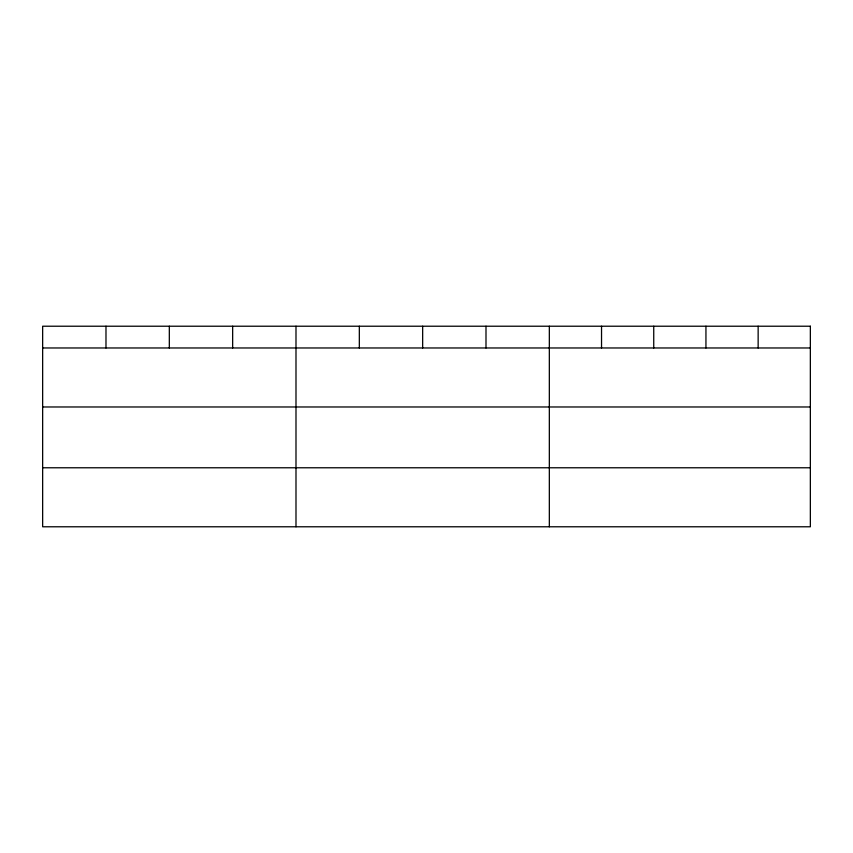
<?xml version="1.0" encoding="UTF-8"?>
<svg xmlns="http://www.w3.org/2000/svg" width="853" height="853" viewBox="0 0 853 853"><rect width="100%" height="100%" fill="white"/><g stroke="black" fill="none" stroke-linecap="round" stroke-linejoin="round"><path stroke-width="1.28" d="M42.65 347.971L810.35 347.971M42.65 406.977L810.35 406.977M42.65 467.775L810.35 467.775M758.146 326.219L758.146 347.971M705.943 326.219L705.943 347.971M653.739 326.219L653.739 347.971M601.536 326.219L601.536 347.971M549.332 326.219L549.332 526.781M485.997 326.219L485.997 347.971M422.661 326.219L422.661 347.971M359.326 326.219L359.326 347.971M295.991 326.219L295.991 526.781M232.656 326.219L232.656 347.971M169.321 326.219L169.321 347.971M105.985 326.219L105.985 347.971M810.35 326.219L42.65 326.219L42.65 526.781L810.35 526.781L810.35 326.219"/></g></svg>
